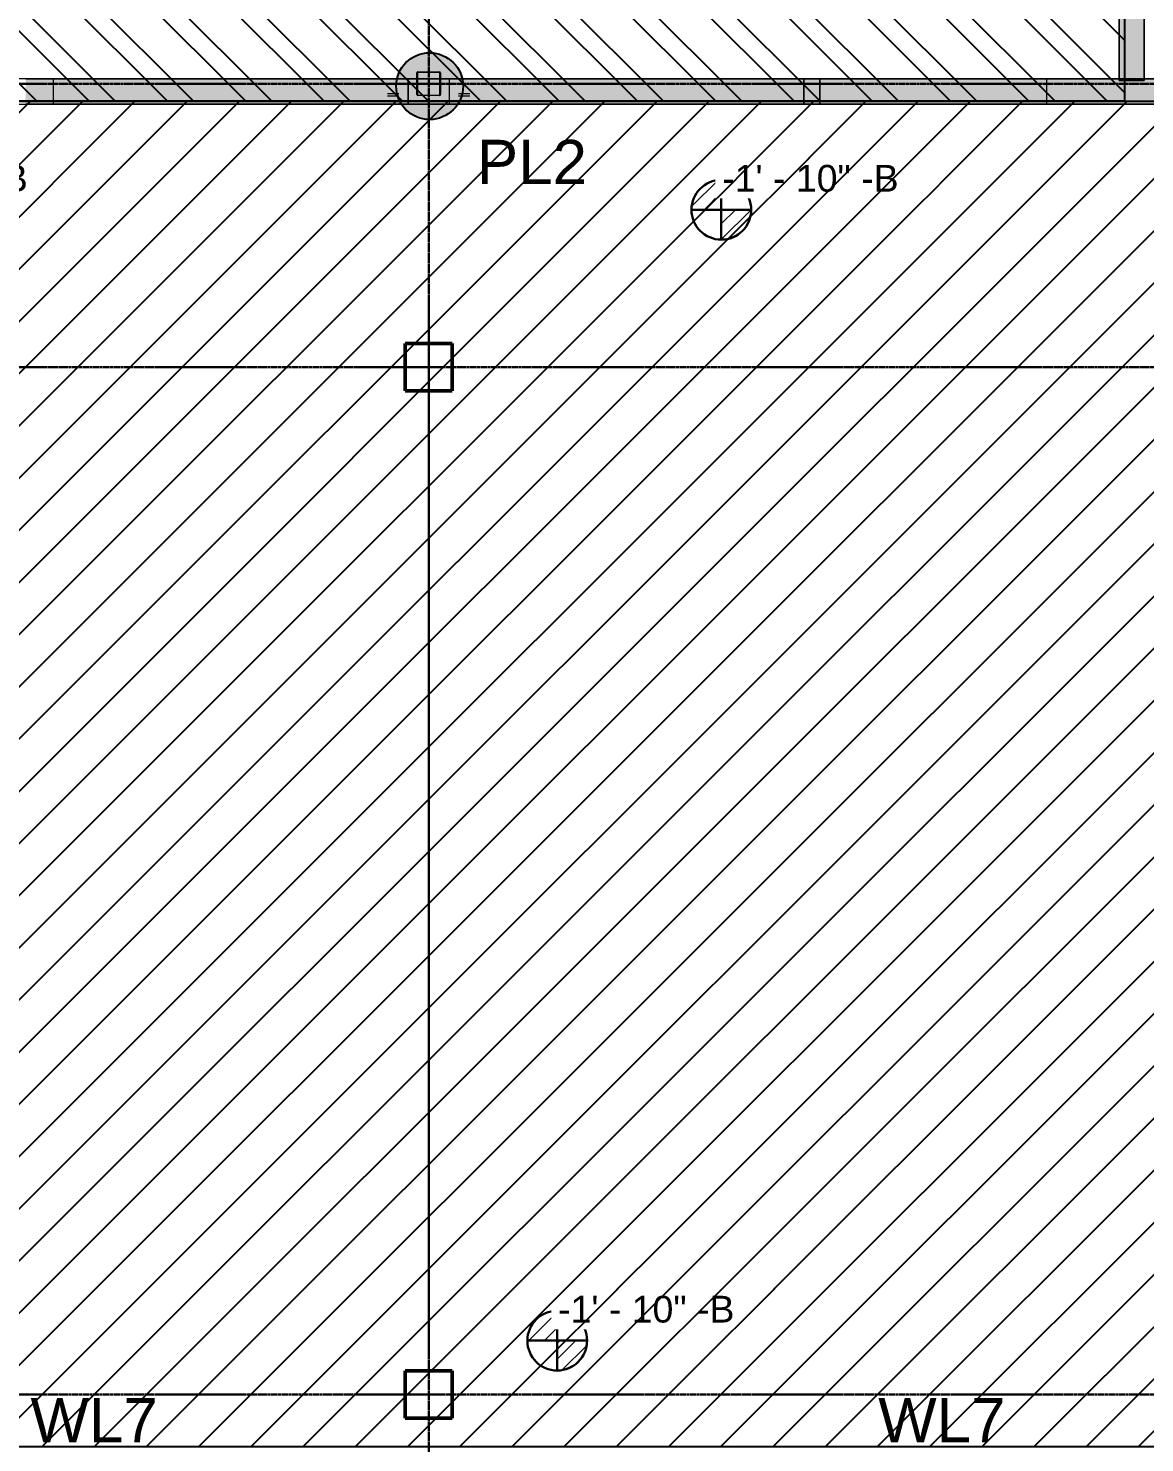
# Model space of a CAD drawing. Header units: inches. Extents: x -4126 to -1814, y 9773 to 12338.
# Drawn here: x -3289.9 to -2911.9, y 10822.9 to 11302 of the extents above; entities that cross this region are included whole.
import ezdxf

# ---------------------------------------------------------------- set-up
doc = ezdxf.new("R2010")
doc.units = ezdxf.units.IN
doc.header["$MEASUREMENT"] = 0
doc.linetypes.add('Grid Line 1_2_', pattern=[0.875, 0.5, -0.125, 0.125, -0.125])
for name, color, linetype, lineweight in [('A-WALL', 113, 'Continuous', 13), ('G-ANNO-DIMS', 111, 'Continuous', 9), ('I-WALL', 2, 'Continuous', 13), ('S-COLS', 52, 'Continuous', 9), ('S-GRID', 1, 'Continuous', 9)]:
    doc.layers.add(name, color=color, linetype=linetype, lineweight=lineweight)
doc.layers.add('LOAD_HATCH', color=8, linetype='Continuous')
doc.layers.add('loads', color=1, linetype='Continuous')
doc.styles.add('Arial', font='Arial.ttf', dxfattribs={"height": 18})
doc.styles.add('Arial_2', font='arial.ttf', dxfattribs={"height": 9.070866})
pattern_1 = [(315, (31.825, 117.089), (0.027577164, 0.027577164), [])]
pattern_2 = [(315, (32.404, 113.098), (0.027577164, 0.027577164), [])]

# ---------------------------------------------------------------- blocks, each defined once
blk = doc.blocks.new('CTR - 1st Phase - Shell_rvt-1-FRAMING PLAN - 1ST FLOOR')
at = {"layer": 'A-WALL', "lineweight": 5, "transparency": 33554585}
h = blk.add_hatch(color=13, dxfattribs=at)
h.paths.add_polyline_path([(-2637.74, 11276.29), (-2637.74, 11278.79), (-2681.85, 11278.79), (-2681.85, 11277.79), (-2709.72, 11277.79), (-2709.72, 11278.79), (-2720.25, 11278.79), (-2720.25, 11277.79), (-2748.12, 11277.79), (-2748.12, 11278.79), (-2772.51, 11278.79), (-2772.51, 11276.29), (-2681.85, 11276.29)], flags=0)
h.paths.add_polyline_path([(-3399.82, 11276.29), (-3399.82, 11278.79), (-3400.17, 11278.79), (-3400.17, 11276.29)], flags=0)
h.paths.add_polyline_path([(-3281.32, 11276.29), (-3281.32, 11278.79), (-3290.72, 11278.79), (-3290.72, 11276.29)], flags=0)
h.paths.add_polyline_path([(-3027.32, 11276.29), (-3021.92, 11276.29), (-3021.92, 11278.79), (-3027.32, 11278.79)], flags=0)
h.paths.add_polyline_path([(-2945.12, 11276.29), (-2867.19, 11276.29), (-2867.19, 11278.79), (-2945.12, 11278.79)], flags=0)
h.paths.add_polyline_path([(-2813.32, 11276.29), (-2810.54, 11276.29), (-2810.54, 11278.79), (-2813.32, 11278.79)], flags=0)
h.paths.add_polyline_path([(-2599.71, 11276.29), (-2598.39, 11276.29), (-2598.39, 11278.79), (-2599.71, 11278.79)], flags=0)
h.paths.add_polyline_path([(-2486.32, 11276.29), (-2445.74, 11276.29), (-2445.74, 11278.79), (-2486.32, 11278.79)], flags=0)
h.paths.add_polyline_path([(-2514.32, 11276.29), (-2514.32, 11278.79), (-2562.26, 11278.79), (-2562.26, 11276.29)], flags=0)
h.paths.add_polyline_path([(-2407.71, 11276.29), (-2348.79, 11276.29), (-2348.79, 11278.79), (-2407.71, 11278.79)], flags=0)
h.paths.add_polyline_path([(-2312.66, 11276.29), (-2311.34, 11276.29), (-2311.34, 11278.79), (-2312.66, 11278.79)], flags=0)
h.paths.add_polyline_path([(-2273.31, 11276.29), (-2187.32, 11276.29), (-2187.32, 11278.79), (-2273.31, 11278.79)], flags=0)
h.paths.add_polyline_path([(-3281.32, 11279.21), (-3281.32, 11279.64), (-3290.72, 11279.64), (-3290.72, 11279.21)], flags=0)
h.paths.add_polyline_path([(-3399.82, 11279.21), (-3399.82, 11279.64), (-3400.17, 11279.64), (-3400.17, 11279.21)], flags=0)
h.paths.add_polyline_path([(-2810.54, 11279.21), (-2810.54, 11279.64), (-2813.32, 11279.64), (-2813.32, 11279.21)], flags=0)
h.paths.add_polyline_path([(-2599.71, 11279.21), (-2598.39, 11279.21), (-2598.39, 11279.64), (-2599.71, 11279.64)], flags=0)
h.paths.add_polyline_path([(-2920.57, 11279.21), (-2867.19, 11279.21), (-2867.19, 11279.64), (-2945.12, 11279.64), (-2945.12, 11279.21)], flags=0)
h.paths.add_polyline_path([(-3021.92, 11279.21), (-3021.92, 11279.64), (-3027.32, 11279.64), (-3027.32, 11279.21)], flags=0)
h.paths.add_polyline_path([(-2486.32, 11279.21), (-2445.74, 11279.21), (-2445.74, 11279.64), (-2486.32, 11279.64)], flags=0)
h.paths.add_polyline_path([(-2772.51, 11279.21), (-2748.12, 11279.21), (-2748.12, 11279.64), (-2772.51, 11279.64)], flags=0)
h.paths.add_polyline_path([(-2187.32, 11279.21), (-2187.32, 11279.64), (-2273.31, 11279.64), (-2273.31, 11279.21)], flags=0)
h.paths.add_polyline_path([(-2681.85, 11279.21), (-2637.74, 11279.21), (-2637.74, 11279.64), (-2681.85, 11279.64)], flags=0)
h.paths.add_polyline_path([(-2514.32, 11279.21), (-2514.32, 11279.64), (-2562.26, 11279.64), (-2562.26, 11279.21)], flags=0)
h.paths.add_polyline_path([(-2709.72, 11279.21), (-2709.72, 11279.64), (-2720.25, 11279.64), (-2720.25, 11279.21)], flags=0)
h.paths.add_polyline_path([(-2311.34, 11279.21), (-2311.34, 11279.64), (-2312.66, 11279.64), (-2312.66, 11279.21)], flags=0)
h.paths.add_polyline_path([(-2407.71, 11279.21), (-2348.79, 11279.21), (-2348.79, 11279.64), (-2407.71, 11279.64)], flags=0)
h.paths.add_polyline_path([(-3399.82, 11280.03), (-3399.82, 11284.91), (-3400.17, 11284.91), (-3400.17, 11280.03)], flags=0)
h.paths.add_polyline_path([(-3290.72, 11280.03), (-3281.32, 11280.03), (-3281.32, 11284.91), (-3290.72, 11284.91)], flags=0)
h.paths.add_polyline_path([(-2912.07, 11280.03), (-2867.19, 11280.03), (-2867.19, 11284.91), (-2912.07, 11284.91), (-2912.07, 11284.29), (-2920.57, 11284.29), (-2920.57, 11284.91), (-2945.12, 11284.91), (-2945.12, 11280.03), (-2920.57, 11280.03)], flags=0)
h.paths.add_polyline_path([(-2813.32, 11280.03), (-2810.54, 11280.03), (-2810.54, 11284.91), (-2813.32, 11284.91)], flags=0)
h.paths.add_polyline_path([(-2187.32, 11280.03), (-2187.32, 11284.91), (-2273.31, 11284.91), (-2273.31, 11280.03)], flags=0)
h.paths.add_polyline_path([(-2748.12, 11280.03), (-2748.12, 11284.91), (-2772.51, 11284.91), (-2772.51, 11280.03)], flags=0)
h.paths.add_polyline_path([(-2407.71, 11280.03), (-2348.79, 11280.03), (-2348.79, 11284.91), (-2407.71, 11284.91)], flags=0)
h.paths.add_polyline_path([(-2709.72, 11280.03), (-2709.72, 11284.91), (-2720.25, 11284.91), (-2720.25, 11280.03)], flags=0)
h.paths.add_polyline_path([(-2312.66, 11280.03), (-2311.34, 11280.03), (-2311.34, 11284.91), (-2312.66, 11284.91)], flags=0)
h.paths.add_polyline_path([(-2637.74, 11280.03), (-2637.74, 11284.91), (-2681.85, 11284.91), (-2681.85, 11280.03)], flags=0)
h.paths.add_polyline_path([(-2598.39, 11280.03), (-2598.39, 11284.91), (-2599.71, 11284.91), (-2599.71, 11280.03)], flags=0)
h.paths.add_polyline_path([(-2486.32, 11280.03), (-2445.74, 11280.03), (-2445.74, 11284.91), (-2486.32, 11284.91)], flags=0)
h.paths.add_polyline_path([(-2514.32, 11280.03), (-2514.32, 11284.91), (-2562.26, 11284.91), (-2562.26, 11280.03)], flags=0)
h.paths.add_polyline_path([(-3027.32, 11280.03), (-3021.92, 11280.03), (-3021.92, 11284.91), (-3027.32, 11284.91)], flags=0)
h = blk.add_hatch(color=13, dxfattribs=at)
h.paths.add_polyline_path([(-2099.32, 11276.29), (-2096.82, 11276.29), (-2096.82, 11284.91), (-2138.91, 11284.91), (-2138.91, 11276.29), (-2105.45, 11276.29)], flags=0)
h.paths.add_polyline_path([(-3290.72, 11278.79), (-3281.32, 11278.83), (-3281.32, 11279.21), (-3290.72, 11279.21), (-3290.72, 11278.83)], flags=0)
h.paths.add_polyline_path([(-3399.82, 11278.79), (-3399.82, 11279.21), (-3400.17, 11279.21), (-3400.17, 11278.79)], flags=0)
h.paths.add_polyline_path([(-2867.19, 11278.79), (-2867.19, 11279.21), (-2945.12, 11279.21), (-2945.12, 11278.79)], flags=0)
h.paths.add_polyline_path([(-3021.92, 11278.79), (-3021.92, 11279.21), (-3027.32, 11279.21), (-3027.32, 11278.79)], flags=0)
h.paths.add_polyline_path([(-2681.85, 11278.79), (-2637.74, 11278.83), (-2637.74, 11279.21), (-2681.85, 11279.21), (-2681.85, 11278.83)], flags=0)
h.paths.add_polyline_path([(-2810.54, 11278.79), (-2810.54, 11279.21), (-2813.32, 11279.21), (-2813.32, 11278.79)], flags=0)
h.paths.add_polyline_path([(-2599.71, 11278.79), (-2598.39, 11278.83), (-2598.39, 11279.21), (-2599.71, 11279.21), (-2599.71, 11278.83)], flags=0)
h.paths.add_polyline_path([(-2562.26, 11278.79), (-2514.32, 11278.83), (-2514.32, 11279.21), (-2562.26, 11279.21), (-2562.26, 11278.83)], flags=0)
h.paths.add_polyline_path([(-2772.51, 11278.79), (-2748.12, 11278.83), (-2748.12, 11279.21), (-2772.51, 11279.21), (-2772.51, 11278.83)], flags=0)
h.paths.add_polyline_path([(-2709.72, 11278.79), (-2709.72, 11279.21), (-2720.25, 11279.21), (-2720.25, 11278.79)], flags=0)
h.paths.add_polyline_path([(-2348.79, 11278.79), (-2348.79, 11279.21), (-2407.71, 11279.21), (-2407.71, 11278.79)], flags=0)
h.paths.add_polyline_path([(-2187.32, 11278.79), (-2187.32, 11279.21), (-2273.31, 11279.21), (-2273.31, 11278.79)], flags=0)
h.paths.add_polyline_path([(-2451.17, 11278.79), (-2445.74, 11278.83), (-2445.74, 11279.21), (-2486.32, 11279.21), (-2486.32, 11278.79)], flags=0)
h.paths.add_polyline_path([(-2311.34, 11278.79), (-2311.34, 11279.21), (-2312.66, 11279.21), (-2312.66, 11278.79)], flags=0)
h = blk.add_hatch(color=13, dxfattribs=at)
h.paths.add_polyline_path([(-3281.32, 11276.29), (-3168.32, 11276.29), (-3168.32, 11278.79), (-3281.32, 11278.79)], flags=0)
h.paths.add_polyline_path([(-3168.32, 11279.21), (-3168.32, 11279.64), (-3281.32, 11279.64), (-3281.32, 11279.21), (-3194.04, 11279.21)], flags=0)
h.paths.add_polyline_path([(-3261.58, 11280.03), (-3168.32, 11280.03), (-3168.32, 11284.91), (-3281.32, 11284.91), (-3281.32, 11280.03)], flags=0)
h = blk.add_hatch(color=13, dxfattribs=at)
h.paths.add_polyline_path([(-3168.32, 11276.29), (-3167.54, 11276.29), (-3167.54, 11278.79), (-3168.32, 11278.79)], flags=0)
h.paths.add_polyline_path([(-3168.32, 11279.21), (-3167.54, 11279.21), (-3167.54, 11279.64), (-3168.32, 11279.64)], flags=0)
h.paths.add_polyline_path([(-3168.32, 11280.03), (-3167.54, 11280.03), (-3167.54, 11284.91), (-3168.32, 11284.91)], flags=0)
h = blk.add_hatch(color=13, dxfattribs=at)
h.paths.add_polyline_path([(-3167.54, 11276.29), (-3164.32, 11276.29), (-3164.32, 11278.79), (-3167.54, 11278.79)], flags=0)
h.paths.add_polyline_path([(-3167.54, 11279.21), (-3164.32, 11279.21), (-3164.32, 11279.64), (-3167.54, 11279.64)], flags=0)
h.paths.add_polyline_path([(-3167.54, 11280.03), (-3164.32, 11280.03), (-3164.32, 11284.91), (-3167.54, 11284.91)], flags=0)
for points in [[(-3164.32, 11276.29), (-3161.32, 11276.29), (-3161.32, 11284.91), (-3164.32, 11284.91), (-3164.32, 11278.79)], [(-3144.32, 11276.29), (-3144.32, 11284.91), (-3147.32, 11284.91), (-3147.32, 11276.29)], [(-3281.32, 11279.64), (-3168.32, 11279.64), (-3168.32, 11280.03), (-3281.32, 11280.03)], [(-3261.58, 11278.79), (-3168.32, 11278.83), (-3168.32, 11279.21), (-3281.32, 11279.21), (-3281.32, 11278.79)], [(-3167.54, 11279.64), (-3167.54, 11280.03), (-3168.32, 11280.03), (-3168.32, 11279.64)], [(-3168.32, 11278.79), (-3167.54, 11278.83), (-3167.54, 11279.21), (-3168.32, 11279.21), (-3168.32, 11278.83)], [(-3164.32, 11279.64), (-3164.32, 11280.03), (-3167.54, 11280.03), (-3167.54, 11279.64)], [(-3167.54, 11278.79), (-3164.32, 11278.83), (-3164.32, 11279.21), (-3167.54, 11279.21), (-3167.54, 11278.83)], [(-3141.11, 11279.64), (-3141.11, 11280.03), (-3144.32, 11280.03), (-3144.32, 11279.64)], [(-3141.11, 11278.79), (-3141.11, 11279.21), (-3144.32, 11279.21), (-3144.32, 11278.79)], [(-3140.32, 11279.64), (-3140.32, 11280.03), (-3141.11, 11280.03), (-3141.11, 11279.64)], [(-3140.32, 11278.79), (-3140.32, 11279.21), (-3141.11, 11279.21), (-3141.11, 11278.79)], [(-3140.32, 11279.64), (-3027.32, 11279.64), (-3027.32, 11280.03), (-3140.32, 11280.03)], [(-3027.32, 11278.79), (-3027.32, 11279.21), (-3140.32, 11279.21), (-3140.32, 11278.79), (-3126.51, 11278.79)], [(-2991.44, 11279.64), (-2945.12, 11279.64), (-2945.12, 11280.03), (-3021.92, 11280.03), (-3021.92, 11279.64)], [(-2945.12, 11278.79), (-2945.12, 11279.21), (-3021.92, 11279.21), (-3021.92, 11278.79), (-2991.44, 11278.79)]]:
    blk.add_hatch(color=13, dxfattribs=at).paths.add_polyline_path(points, flags=0)
h = blk.add_hatch(color=13, dxfattribs=at)
h.paths.add_polyline_path([(-2510.32, 11276.29), (-2490.32, 11276.29), (-2490.32, 11284.91), (-2510.32, 11284.91), (-2510.32, 11278.79)], flags=0)
h.paths.add_polyline_path([(-2176.94, 11276.29), (-2176.94, 11284.91), (-2183.32, 11284.91), (-2183.32, 11276.29), (-2181.03, 11276.29)], flags=0)
h.paths.add_polyline_path([(-3161.32, 11276.29), (-3147.32, 11276.29), (-3147.32, 11284.91), (-3150.32, 11284.91), (-3150.36, 11279.39), (-3150.37, 11279.36), (-3150.52, 11279.23), (-3150.67, 11279.19), (-3158.06, 11279.21), (-3158.15, 11279.24), (-3158.28, 11279.39), (-3158.32, 11279.54), (-3158.32, 11284.91), (-3161.32, 11284.91), (-3161.32, 11278.79)], flags=0)
h.paths.add_polyline_path([(-2831.06, 11276.29), (-2818.32, 11276.29), (-2818.32, 11284.91), (-2823.32, 11284.91), (-2823.36, 11279.39), (-2823.37, 11279.36), (-2823.5, 11279.24), (-2823.67, 11279.19), (-2831.06, 11279.19), (-2831.06, 11278.79)], flags=0)
h.paths.add_polyline_path([(-3157.98, 11279.36), (-3150.58, 11279.39), (-3150.52, 11279.45), (-3150.5, 11279.54), (-3150.52, 11284.91), (-3158.15, 11284.91), (-3158.13, 11279.45), (-3158.06, 11279.39)], flags=0)
h.paths.add_polyline_path([(-2823.67, 11279.36), (-2823.58, 11279.39), (-2823.52, 11279.45), (-2823.5, 11279.54), (-2823.52, 11284.91), (-2831.06, 11284.91), (-2831.06, 11279.39), (-2830.98, 11279.36)], flags=0)
h = blk.add_hatch(color=13, dxfattribs=at)
h.paths.add_polyline_path([(-3144.32, 11276.29), (-3141.11, 11276.29), (-3141.11, 11278.79), (-3144.32, 11278.79)], flags=0)
h.paths.add_polyline_path([(-3141.11, 11279.21), (-3141.11, 11279.64), (-3144.32, 11279.64), (-3144.32, 11279.21)], flags=0)
h.paths.add_polyline_path([(-3144.32, 11280.03), (-3141.11, 11280.03), (-3141.11, 11284.91), (-3144.32, 11284.91)], flags=0)
h = blk.add_hatch(color=13, dxfattribs=at)
h.paths.add_polyline_path([(-3140.32, 11276.29), (-3140.32, 11278.79), (-3141.11, 11278.79), (-3141.11, 11276.29)], flags=0)
h.paths.add_polyline_path([(-3140.32, 11279.21), (-3140.32, 11279.64), (-3141.11, 11279.64), (-3141.11, 11279.21)], flags=0)
h.paths.add_polyline_path([(-3141.11, 11280.03), (-3140.32, 11280.03), (-3140.32, 11284.91), (-3141.11, 11284.91)], flags=0)
h = blk.add_hatch(color=13, dxfattribs=at)
h.paths.add_polyline_path([(-3126.51, 11276.29), (-3027.32, 11276.29), (-3027.32, 11278.79), (-3140.32, 11278.79), (-3140.32, 11276.29)], flags=0)
h.paths.add_polyline_path([(-3140.32, 11279.21), (-3027.32, 11279.21), (-3027.32, 11279.64), (-3140.32, 11279.64)], flags=0)
h.paths.add_polyline_path([(-3140.32, 11280.03), (-3027.32, 11280.03), (-3027.32, 11284.91), (-3140.32, 11284.91)], flags=0)
h = blk.add_hatch(color=13, dxfattribs=at)
h.paths.add_polyline_path([(-2945.12, 11276.29), (-2945.12, 11278.79), (-3021.92, 11278.79), (-3021.92, 11276.29), (-2991.44, 11276.29)], flags=0)
h.paths.add_polyline_path([(-2991.44, 11279.21), (-2945.12, 11279.21), (-2945.12, 11279.64), (-3021.92, 11279.64), (-3021.92, 11279.21)], flags=0)
h.paths.add_polyline_path([(-3021.92, 11280.03), (-2945.12, 11280.03), (-2945.12, 11284.91), (-3021.92, 11284.91)], flags=0)
h = blk.add_hatch(color=13, dxfattribs=at)
h.paths.add_polyline_path([(-3281.32, 11279.64), (-3281.32, 11280.03), (-3290.72, 11280.03), (-3290.72, 11279.64)], flags=0)
h.paths.add_polyline_path([(-3399.82, 11279.64), (-3399.82, 11280.03), (-3400.17, 11280.03), (-3400.17, 11279.64)], flags=0)
h.paths.add_polyline_path([(-2311.34, 11279.64), (-2311.34, 11280.03), (-2312.66, 11280.03), (-2312.66, 11279.64)], flags=0)
h.paths.add_polyline_path([(-2273.31, 11279.64), (-2187.32, 11279.64), (-2187.32, 11280.03), (-2273.31, 11280.03)], flags=0)
h.paths.add_polyline_path([(-2407.71, 11279.64), (-2348.79, 11279.64), (-2348.79, 11280.03), (-2407.71, 11280.03)], flags=0)
h.paths.add_polyline_path([(-3021.92, 11279.64), (-3021.92, 11280.03), (-3027.32, 11280.03), (-3027.32, 11279.64)], flags=0)
h.paths.add_polyline_path([(-2945.12, 11279.64), (-2867.19, 11279.64), (-2867.19, 11280.03), (-2945.12, 11280.03)], flags=0)
h.paths.add_polyline_path([(-2445.74, 11279.64), (-2445.74, 11280.03), (-2486.32, 11280.03), (-2486.32, 11279.64), (-2451.17, 11279.64)], flags=0)
h.paths.add_polyline_path([(-2514.32, 11279.64), (-2514.32, 11280.03), (-2562.26, 11280.03), (-2562.26, 11279.64)], flags=0)
h.paths.add_polyline_path([(-2599.71, 11279.64), (-2598.39, 11279.64), (-2598.39, 11280.03), (-2599.71, 11280.03)], flags=0)
h.paths.add_polyline_path([(-2813.32, 11279.64), (-2810.54, 11279.64), (-2810.54, 11280.03), (-2813.32, 11280.03)], flags=0)
h.paths.add_polyline_path([(-2748.12, 11279.64), (-2748.12, 11280.03), (-2772.51, 11280.03), (-2772.51, 11279.64)], flags=0)
h.paths.add_polyline_path([(-2637.74, 11279.64), (-2637.74, 11280.03), (-2681.85, 11280.03), (-2681.85, 11279.64)], flags=0)
h.paths.add_polyline_path([(-2720.25, 11279.64), (-2709.72, 11279.64), (-2709.72, 11280.03), (-2720.25, 11280.03)], flags=0)
at = {"layer": 'A-WALL', "color": 9}
for p, q in [((-3168.32, 11284.91), (-3400.17, 11284.91)), ((-3164.32, 11284.91), (-3168.32, 11284.91)), ((-3144.32, 11284.91), (-3164.32, 11284.91)), ((-3140.32, 11284.91), (-3144.32, 11284.91)), ((-2841.32, 11284.91), (-3140.32, 11284.91)), ((-3400.17, 11276.29), (-3168.32, 11276.29)), ((-3168.32, 11276.29), (-3164.32, 11276.29)), ((-3164.32, 11276.29), (-3144.32, 11276.29)), ((-3144.32, 11276.29), (-3140.32, 11276.29)), ((-3140.32, 11276.29), (-2841.32, 11276.29))]:
    blk.add_line(p, q, dxfattribs=at)
at = {"layer": 'A-WALL', "color": 33}
for p, q in [((-3290.72, 11284.91), (-3281.32, 11284.91)), ((-3168.32, 11284.91), (-3281.32, 11284.91)), ((-3281.32, 11284.91), (-3168.32, 11284.91)), ((-3281.32, 11280.03), (-3281.32, 11284.91)), ((-3281.32, 11280.03), (-3281.32, 11284.91)), ((-3167.54, 11284.91), (-3164.32, 11284.91)), ((-3144.32, 11284.91), (-3141.11, 11284.91)), ((-3027.32, 11284.91), (-3140.32, 11284.91)), ((-3140.32, 11284.91), (-3027.32, 11284.91)), ((-3027.32, 11284.91), (-3021.92, 11284.91)), ((-3027.32, 11284.91), (-3027.32, 11280.03)), ((-3027.32, 11280.03), (-3027.32, 11284.91)), ((-2945.12, 11284.91), (-3021.92, 11284.91)), ((-3021.92, 11284.91), (-2945.12, 11284.91)), ((-3021.92, 11280.03), (-3021.92, 11284.91)), ((-3021.92, 11284.91), (-3021.92, 11280.03)), ((-2945.12, 11284.91), (-2920.57, 11284.91)), ((-2945.12, 11284.91), (-2945.12, 11280.03)), ((-2945.12, 11284.91), (-2945.12, 11280.03)), ((-2920.57, 11284.91), (-2912.12, 11284.91)), ((-2912.07, 11284.91), (-2867.19, 11284.91)), ((-3281.32, 11279.21), (-3281.32, 11279.64)), ((-3281.32, 11279.21), (-3281.32, 11279.64)), ((-3281.32, 11276.29), (-3281.32, 11278.79)), ((-3281.32, 11276.29), (-3281.32, 11278.79)), ((-3027.32, 11279.64), (-3027.32, 11279.21)), ((-3027.32, 11279.21), (-3027.32, 11279.64)), ((-3027.32, 11278.79), (-3027.32, 11276.29)), ((-3027.32, 11276.29), (-3027.32, 11278.79)), ((-3021.92, 11279.21), (-3021.92, 11279.64)), ((-3021.92, 11279.64), (-3021.92, 11279.21)), ((-3021.92, 11276.29), (-3021.92, 11278.79)), ((-3021.92, 11278.79), (-3021.92, 11276.29)), ((-2945.12, 11279.64), (-2945.12, 11279.21)), ((-2945.12, 11279.64), (-2945.12, 11279.21)), ((-2945.12, 11278.79), (-2945.12, 11276.29)), ((-2945.12, 11278.79), (-2945.12, 11276.29)), ((-3281.32, 11276.29), (-3290.72, 11276.29)), ((-3168.32, 11276.29), (-3281.32, 11276.29)), ((-3281.32, 11276.29), (-3168.32, 11276.29)), ((-3164.32, 11276.29), (-3167.54, 11276.29)), ((-3141.11, 11276.29), (-3144.32, 11276.29)), ((-3027.32, 11276.29), (-3140.32, 11276.29)), ((-3140.32, 11276.29), (-3027.32, 11276.29)), ((-3021.92, 11276.29), (-3027.32, 11276.29)), ((-3021.92, 11276.29), (-2945.12, 11276.29)), ((-2945.12, 11276.29), (-3021.92, 11276.29)), ((-2867.19, 11276.29), (-2945.12, 11276.29))]:
    blk.add_line(p, q, dxfattribs=at)
at = {"layer": 'A-WALL', "color": 23}
for p, q in [((-3281.32, 11284.91), (-3168.32, 11284.91)), ((-3164.32, 11284.91), (-3161.32, 11284.91)), ((-3147.32, 11284.91), (-3144.32, 11284.91)), ((-3140.32, 11284.91), (-3027.32, 11284.91)), ((-3021.92, 11284.91), (-2945.12, 11284.91)), ((-3168.32, 11276.29), (-3281.32, 11276.29)), ((-3161.32, 11276.29), (-3164.32, 11276.29)), ((-3144.32, 11276.29), (-3147.32, 11276.29)), ((-3027.32, 11276.29), (-3140.32, 11276.29)), ((-2945.12, 11276.29), (-3021.92, 11276.29))]:
    blk.add_line(p, q, dxfattribs=at)
at = {"layer": 'A-WALL', "color": 43}
for p, q in [((-3168.32, 11284.91), (-3167.54, 11284.91)), ((-3141.11, 11284.91), (-3140.32, 11284.91)), ((-3167.54, 11276.29), (-3168.32, 11276.29)), ((-3140.32, 11276.29), (-3141.11, 11276.29))]:
    blk.add_line(p, q, dxfattribs=at)
at = {"layer": 'A-WALL', "color": 253}
for p, q in [((-3164.32, 11284.91), (-3168.32, 11284.91)), ((-3168.32, 11284.91), (-3164.32, 11284.91)), ((-3161.32, 11284.91), (-3164.32, 11284.91)), ((-3164.32, 11284.91), (-3161.32, 11284.91)), ((-3161.32, 11284.91), (-3158.32, 11284.91)), ((-3161.32, 11284.91), (-3161.32, 11276.29)), ((-3161.32, 11276.29), (-3161.32, 11284.91)), ((-3158.32, 11284.91), (-3158.15, 11284.91)), ((-3158.15, 11284.91), (-3150.5, 11284.91)), ((-3150.5, 11284.91), (-3150.32, 11284.91)), ((-3150.32, 11284.91), (-3147.32, 11284.91)), ((-3144.32, 11284.91), (-3147.32, 11284.91)), ((-3147.32, 11284.91), (-3144.32, 11284.91)), ((-3147.32, 11276.29), (-3147.32, 11284.91)), ((-3147.32, 11276.29), (-3147.32, 11284.91)), ((-3140.32, 11284.91), (-3144.32, 11284.91)), ((-3144.32, 11284.91), (-3140.32, 11284.91)), ((-3281.32, 11279.64), (-3281.32, 11280.03)), ((-3281.32, 11279.64), (-3281.32, 11280.03)), ((-3281.32, 11278.83), (-3281.32, 11279.21)), ((-3281.32, 11278.83), (-3281.32, 11279.21)), ((-3027.32, 11280.03), (-3027.32, 11279.64)), ((-3027.32, 11279.64), (-3027.32, 11280.03)), ((-3027.32, 11279.21), (-3027.32, 11278.83)), ((-3027.32, 11278.83), (-3027.32, 11279.21)), ((-3021.92, 11279.64), (-3021.92, 11280.03)), ((-3021.92, 11280.03), (-3021.92, 11279.64)), ((-3021.92, 11278.83), (-3021.92, 11279.21)), ((-3021.92, 11279.21), (-3021.92, 11278.83)), ((-2945.12, 11280.03), (-2945.12, 11279.64)), ((-2945.12, 11280.03), (-2945.12, 11279.64)), ((-2945.12, 11279.21), (-2945.12, 11278.83)), ((-2945.12, 11279.21), (-2945.12, 11278.83)), ((-3164.32, 11276.29), (-3168.32, 11276.29)), ((-3168.32, 11276.29), (-3164.32, 11276.29)), ((-3161.32, 11276.29), (-3164.32, 11276.29)), ((-3164.32, 11276.29), (-3161.32, 11276.29)), ((-3147.32, 11276.29), (-3161.32, 11276.29)), ((-3144.32, 11276.29), (-3147.32, 11276.29)), ((-3147.32, 11276.29), (-3144.32, 11276.29)), ((-3140.32, 11276.29), (-3144.32, 11276.29)), ((-3144.32, 11276.29), (-3140.32, 11276.29))]:
    blk.add_line(p, q, dxfattribs=at)
blk = doc.blocks.new('CTR - 1st Phase - Common Walls_rvt-1-FRAMING PLAN - 1ST FLOOR')
at = {"layer": 'I-WALL', "lineweight": 5, "transparency": 33554585}
h = blk.add_hatch(color=8, dxfattribs=at)
h.paths.add_polyline_path([(-2912.11, 11284.91), (-2912.07, 11284.91), (-2912.07, 11325.43), (-2920.57, 11325.43), (-2920.57, 11284.91), (-2912.11, 11284.91)], flags=0)
h.paths.add_polyline_path([(-2915, 11325.82), (-2912.07, 11325.82), (-2912.07, 11326.25), (-2920.57, 11326.25), (-2920.57, 11325.82), (-2915.12, 11325.82)], flags=0)
h.paths.add_polyline_path([(-2914.33, 11327.09), (-2912.07, 11327.09), (-2912.07, 11327.52), (-2920.57, 11327.52), (-2920.57, 11327.09), (-2915.09, 11327.09)], flags=0)
h.paths.add_polyline_path([(-2912.07, 11327.91), (-2912.07, 11373.31), (-2920.57, 11373.31), (-2920.57, 11327.91), (-2914.31, 11327.91)], flags=0)
h.paths.add_polyline_path([(-2916.8, 11373.71), (-2912.07, 11373.71), (-2912.07, 11374.14), (-2920.57, 11374.14), (-2920.57, 11373.71), (-2918.37, 11373.71)], flags=0)
h.paths.add_polyline_path([(-2920.57, 11374.97), (-2912.07, 11374.97), (-2912.07, 11375.4), (-2920.57, 11375.4)], flags=0)
h.paths.add_polyline_path([(-2916.77, 11375.79), (-2912.07, 11375.79), (-2912.07, 11421.19), (-2920.57, 11421.19), (-2920.57, 11375.79), (-2916.91, 11375.79)], flags=0)
h.paths.add_polyline_path([(-2919.12, 11421.59), (-2912.07, 11421.59), (-2912.07, 11422.02), (-2920.57, 11422.02), (-2920.57, 11421.59), (-2919.33, 11421.59)], flags=0)
h.paths.add_polyline_path([(-2919.39, 11422.85), (-2912.07, 11422.85), (-2912.07, 11423.28), (-2920.57, 11423.28), (-2920.57, 11422.85)], flags=0)
h.paths.add_polyline_path([(-2912.07, 11423.68), (-2912.07, 11469.08), (-2920.57, 11469.08), (-2920.57, 11423.68), (-2919.22, 11423.68)], flags=0)
h.paths.add_polyline_path([(-2920.57, 11469.47), (-2912.07, 11469.47), (-2912.07, 11469.9), (-2920.57, 11469.9)], flags=0)
h.paths.add_polyline_path([(-2920.57, 11470.73), (-2912.07, 11470.73), (-2912.07, 11471.16), (-2920.57, 11471.16)], flags=0)
h.paths.add_polyline_path([(-2912.07, 11471.56), (-2912.07, 11516.96), (-2920.57, 11516.96), (-2920.57, 11471.56), (-2919.61, 11471.56)], flags=0)
h.paths.add_polyline_path([(-2920.57, 11517.35), (-2912.07, 11517.35), (-2912.07, 11517.78), (-2920.57, 11517.78)], flags=0)
h.paths.add_polyline_path([(-2920.01, 11547.19), (-2913.56, 11547.19), (-2913.56, 11648.36), (-2920.57, 11648.36), (-2920.57, 11547.19), (-2920.41, 11547.19)], flags=0)
h.paths.add_polyline_path([(-2913.16, 11547.19), (-2912.73, 11547.19), (-2912.73, 11640.61), (-2912.36, 11640.61), (-2912.36, 11648.36), (-2913.16, 11648.36), (-2913.16, 11600.65)], flags=0)
h.paths.add_polyline_path([(-2912.07, 11640.61), (-2912.07, 11648.36), (-2912.27, 11648.36), (-2912.27, 11640.61)], flags=0)
blk.add_hatch(color=8, dxfattribs=at).paths.add_polyline_path([(-2920.57, 11284.29), (-2912.07, 11284.29), (-2912.11, 11284.91), (-2920.57, 11284.91)], flags=0)
at = {"layer": 'I-WALL', "color": 253}
for p, q in [((-2920.57, 11284.91), (-2920.57, 11325.43)), ((-2912.07, 11325.43), (-2912.07, 11284.91))]:
    blk.add_line(p, q, dxfattribs=at)
at = {"layer": 'I-WALL', "color": 9}
for p, q in [((-2920.57, 11325.43), (-2920.57, 11284.91)), ((-2912.07, 11284.91), (-2912.07, 11325.43))]:
    blk.add_line(p, q, dxfattribs=at)
at = {"layer": 'I-WALL', "color": 33}
for p, q in [((-2920.57, 11284.29), (-2920.57, 11284.91)), ((-2920.57, 11284.91), (-2920.57, 11284.29)), ((-2912.07, 11284.29), (-2920.57, 11284.29)), ((-2920.57, 11284.29), (-2912.07, 11284.29)), ((-2912.07, 11284.29), (-2912.07, 11284.91)), ((-2912.07, 11284.91), (-2912.07, 11284.29))]:
    blk.add_line(p, q, dxfattribs=at)
blk = doc.blocks.new('034100 - Precast Structural Concrete - Column - Corbels - 16_x16_-1699969-FRAMING PLAN - 1ST FLOOR')
at = {"layer": 'S-COLS'}
for p, q in [((-8.91, 8.98), (-8.98, 8.98)), ((-8.98, 8.98), (-8.98, -7.02)), ((6.94, 8.98), (-8.91, 8.98)), ((7.02, 8.98), (6.94, 8.98)), ((7.02, -7.02), (7.02, 8.98)), ((-8.98, -7.02), (-8.91, -7.02)), ((-8.91, -7.02), (6.94, -7.02)), ((6.94, -7.02), (7.02, -7.02))]:
    blk.add_line(p, q, dxfattribs=at)
at = {"layer": 'S-COLS', "lineweight": 50}
for p, q in [((-8.98, -7.02), (-8.98, 8.98)), ((-8.98, 8.98), (-8.91, 8.98)), ((-8.91, 8.98), (6.94, 8.98)), ((6.94, 8.98), (7.02, 8.98)), ((7.02, 8.98), (7.02, -7.02)), ((-8.91, -7.02), (-8.98, -7.02)), ((6.94, -7.02), (-8.91, -7.02)), ((7.02, -7.02), (6.94, -7.02))]:
    blk.add_line(p, q, dxfattribs=at)
blk = doc.blocks.new('034100 - Precast Structural Concrete - Column - Corbels - 16_x16_-1699971-FRAMING PLAN - 1ST FLOOR')
at = {"layer": 'S-COLS'}
for p, q in [((-8.91, 8.98), (-8.98, 8.98)), ((-8.98, 8.98), (-8.98, -7.02)), ((6.94, 8.98), (-8.91, 8.98)), ((7.02, 8.98), (6.94, 8.98)), ((7.02, -7.02), (7.02, 8.98)), ((-8.98, -7.02), (-8.91, -7.02)), ((-8.91, -7.02), (6.94, -7.02)), ((6.94, -7.02), (7.02, -7.02))]:
    blk.add_line(p, q, dxfattribs=at)
at = {"layer": 'S-COLS', "lineweight": 50}
for p, q in [((-8.98, -7.02), (-8.98, 8.98)), ((-8.98, 8.98), (-8.91, 8.98)), ((-8.91, 8.98), (6.94, 8.98)), ((6.94, 8.98), (7.02, 8.98)), ((7.02, 8.98), (7.02, -7.02)), ((-8.91, -7.02), (-8.98, -7.02)), ((6.94, -7.02), (-8.91, -7.02)), ((7.02, -7.02), (6.94, -7.02))]:
    blk.add_line(p, q, dxfattribs=at)
blk = doc.blocks.new('Spot Elevations - Símbolo de cota horizontal-V255-FRAMING PLAN - 1ST FLOOR')
at = {"layer": 'G-ANNO-DIMS'}
h = blk.add_hatch(dxfattribs=at)
h.set_pattern_fill('FP_60', color=256, style=0, pattern_type=2)
h.set_pattern_definition(pattern_1)
edge = h.paths.add_edge_path(flags=0)
edge.add_arc((0, 0), 0.1053, 0, 90, ccw=False)
edge.add_line((0.1053, 0), (0, 0))
edge.add_line((0, 0), (0, 0.1053))
h = blk.add_hatch(dxfattribs=at)
h.set_pattern_fill('FP_60', color=256, style=0, pattern_type=2)
h.set_pattern_definition(pattern_1)
edge = h.paths.add_edge_path(flags=0)
edge.add_arc((0, 0), 0.1053, 0, 90, ccw=False)
edge.add_line((0.1053, 0), (0, 0))
edge.add_line((0, 0), (0, 0.1053))
h = blk.add_hatch(dxfattribs=at)
h.set_pattern_fill('FP_60', color=256, style=0, pattern_type=2)
h.set_pattern_definition(pattern_1)
edge = h.paths.add_edge_path(flags=0)
edge.add_arc((0, 0), 0.1053, 180, 270, ccw=False)
edge.add_line((-0.1053, 0), (0, 0))
edge.add_line((0, 0), (0, -0.1053))
h = blk.add_hatch(dxfattribs=at)
h.set_pattern_fill('FP_60', color=256, style=0, pattern_type=2)
h.set_pattern_definition(pattern_1)
edge = h.paths.add_edge_path(flags=0)
edge.add_arc((0, 0), 0.1053, 180, 270, ccw=False)
edge.add_line((-0.1053, 0), (0, 0))
edge.add_line((0, 0), (0, -0.1053))
at = {"layer": 'G-ANNO-DIMS', "lineweight": 30}
for p, q in [((0, 0.1053), (0, 0)), ((0, 0), (-0.1053, 0)), ((0, 0), (0.1053, 0)), ((0, -0.1053), (0, 0))]:
    blk.add_line(p, q, dxfattribs=at)
blk.add_circle((0, 0), 0.1053, dxfattribs=at)
for start, end in [(360, 90), (180, 270)]:
    blk.add_arc((0, 0), 0.1053, start, end, dxfattribs=at)
blk = doc.blocks.new('Spot Elevations - Símbolo de cota horizontal-V266-FRAMING PLAN - 1ST FLOOR')
at = {"layer": 'G-ANNO-DIMS'}
h = blk.add_hatch(dxfattribs=at)
h.set_pattern_fill('FP_71', color=256, style=0, pattern_type=2)
h.set_pattern_definition(pattern_2)
edge = h.paths.add_edge_path(flags=0)
edge.add_arc((0, 0), 0.1053, 0, 90, ccw=False)
edge.add_line((0.1053, 0), (0, 0))
edge.add_line((0, 0), (0, 0.1053))
h = blk.add_hatch(dxfattribs=at)
h.set_pattern_fill('FP_71', color=256, style=0, pattern_type=2)
h.set_pattern_definition(pattern_2)
edge = h.paths.add_edge_path(flags=0)
edge.add_arc((0, 0), 0.1053, 0, 90, ccw=False)
edge.add_line((0.1053, 0), (0, 0))
edge.add_line((0, 0), (0, 0.1053))
h = blk.add_hatch(dxfattribs=at)
h.set_pattern_fill('FP_71', color=256, style=0, pattern_type=2)
h.set_pattern_definition(pattern_2)
edge = h.paths.add_edge_path(flags=0)
edge.add_arc((0, 0), 0.1053, 180, 270, ccw=False)
edge.add_line((-0.1053, 0), (0, 0))
edge.add_line((0, 0), (0, -0.1053))
h = blk.add_hatch(dxfattribs=at)
h.set_pattern_fill('FP_71', color=256, style=0, pattern_type=2)
h.set_pattern_definition(pattern_2)
edge = h.paths.add_edge_path(flags=0)
edge.add_arc((0, 0), 0.1053, 180, 270, ccw=False)
edge.add_line((-0.1053, 0), (0, 0))
edge.add_line((0, 0), (0, -0.1053))
at = {"layer": 'G-ANNO-DIMS', "lineweight": 30}
for p, q in [((0, 0.1053), (0, 0)), ((0, 0), (-0.1053, 0)), ((0, 0), (0.1053, 0)), ((0, -0.1053), (0, 0))]:
    blk.add_line(p, q, dxfattribs=at)
blk.add_circle((0, 0), 0.1053, dxfattribs=at)
for start, end in [(360, 90), (180, 270)]:
    blk.add_arc((0, 0), 0.1053, start, end, dxfattribs=at)

msp = doc.modelspace()

# ---------------------------------------------------------------- hatches: boundary and pattern name
at = {"layer": 'LOAD_HATCH'}
h = msp.add_hatch(dxfattribs=at)
h.set_pattern_fill('ANSI32', color=256, scale=50, angle=90, style=0)
h.paths.add_polyline_path([(-3371.874, 11277.289), (-3367.874, 11467.789), (-3140.124, 11468.789), (-3135.124, 11644.339), (-2918.699, 11643.964), (-2918.699, 11277.289)])
at = {"layer": 'loads'}
msp.add_hatch(color=256, dxfattribs=at).paths.add_polyline_path([(-3142.686, 11282.389, 1), (-3165.314, 11282.389, 1)])
at = {"layer": 'S-COLS', "lineweight": 5, "transparency": 33554483}
for points in [[(-3150.324, 11284.914), (-3150.364, 11286.992), (-3150.37, 11287.015), (-3150.521, 11287.149), (-3150.672, 11287.189), (-3158.126, 11287.149), (-3158.15, 11287.143), (-3158.283, 11286.992), (-3158.324, 11286.841), (-3158.324, 11284.914), (-3158.15, 11284.914), (-3158.126, 11286.928), (-3158.063, 11286.992), (-3157.976, 11287.015), (-3150.585, 11286.992), (-3150.521, 11286.928), (-3150.498, 11286.841), (-3150.498, 11284.914), (-3150.37, 11284.914)], [(-3157.976, 11279.189), (-3150.521, 11279.23), (-3150.498, 11279.236), (-3150.364, 11279.387), (-3150.324, 11279.537), (-3150.324, 11284.914), (-3150.498, 11284.914), (-3150.521, 11279.45), (-3150.585, 11279.387), (-3150.672, 11279.363), (-3158.063, 11279.387), (-3158.126, 11279.45), (-3158.15, 11279.537), (-3158.15, 11284.914), (-3158.324, 11284.914), (-3158.283, 11279.387), (-3158.277, 11279.363), (-3158.126, 11279.23), (-3158.063, 11279.213)]]:
    msp.add_hatch(color=256, dxfattribs=at).paths.add_polyline_path(points, flags=0)

# ---------------------------------------------------------------- linework, layer by layer
at = {"layer": 'LOAD_HATCH'}
msp.add_lwpolyline([(-3371.874, 11277.289), (-3367.874, 11467.789), (-3140.124, 11468.789), (-3135.124, 11644.339), (-2918.699, 11643.964), (-2918.699, 11277.289)], close=True, dxfattribs=at)
at = {"layer": 'loads'}
msp.add_circle((-3154, 11282.389), 11.314, dxfattribs=at)
at = {"layer": 'S-COLS'}
for p, q in [((-3158.324, 11284.914), (-3158.324, 11286.841)), ((-3158.324, 11284.914), (-3158.324, 11286.841)), ((-3158.324, 11279.537), (-3158.324, 11284.914)), ((-3158.324, 11279.537), (-3158.324, 11284.914)), ((-3158.15, 11286.841), (-3158.15, 11284.914)), ((-3158.15, 11286.841), (-3158.15, 11284.914)), ((-3158.15, 11284.914), (-3158.15, 11279.537)), ((-3158.15, 11284.914), (-3158.15, 11279.537)), ((-3157.976, 11287.189), (-3150.672, 11287.189)), ((-3157.976, 11287.189), (-3150.672, 11287.189)), ((-3150.672, 11287.015), (-3157.976, 11287.015)), ((-3150.672, 11287.015), (-3157.976, 11287.015)), ((-3150.498, 11284.914), (-3150.498, 11286.841)), ((-3150.498, 11284.914), (-3150.498, 11286.841)), ((-3150.498, 11279.537), (-3150.498, 11284.914)), ((-3150.498, 11279.537), (-3150.498, 11284.914)), ((-3150.324, 11286.841), (-3150.324, 11284.914)), ((-3150.324, 11286.841), (-3150.324, 11284.914)), ((-3150.324, 11284.914), (-3150.324, 11279.537)), ((-3150.324, 11284.914), (-3150.324, 11279.537)), ((-3157.976, 11279.363), (-3150.672, 11279.363)), ((-3157.976, 11279.363), (-3150.672, 11279.363)), ((-3150.672, 11279.189), (-3157.976, 11279.189)), ((-3150.672, 11279.189), (-3157.976, 11279.189))]:
    msp.add_line(p, q, dxfattribs=at)
for centre, radius, start, end in [((-3157.976, 11286.841), 0.348, 90, 180), ((-3157.976, 11286.841), 0.348, 150, 180), ((-3157.976, 11286.841), 0.348, 120, 150), ((-3157.976, 11286.841), 0.348, 90, 120), ((-3157.976, 11286.841), 0.174, 90, 180), ((-3157.976, 11286.841), 0.174, 90, 180), ((-3150.672, 11286.841), 0.348, 0, 90), ((-3150.672, 11286.841), 0.348, 30, 90), ((-3150.672, 11286.841), 0.174, 0, 90), ((-3150.672, 11286.841), 0.174, 30, 90), ((-3150.672, 11286.841), 0.174, 0, 30), ((-3150.672, 11286.841), 0.348, 0, 30), ((-3157.976, 11279.537), 0.348, 180, 270), ((-3157.976, 11279.537), 0.348, 180, 270), ((-3157.976, 11279.537), 0.174, 180, 270), ((-3157.976, 11279.537), 0.174, 180, 240), ((-3157.976, 11279.537), 0.174, 240, 270), ((-3150.672, 11279.537), 0.348, 270, 0), ((-3150.672, 11279.537), 0.174, 270, 330), ((-3150.672, 11279.537), 0.174, 270, 300), ((-3150.672, 11279.537), 0.348, 270, 300), ((-3150.672, 11279.537), 0.174, 300, 0), ((-3150.672, 11279.537), 0.174, 330, 0), ((-3150.672, 11279.537), 0.348, 300, 330), ((-3150.672, 11279.537), 0.348, 330, 0)]:
    msp.add_arc(centre, radius, start, end, dxfattribs=at)
at = {"layer": 'S-GRID', "linetype": 'Grid Line 1_2_', "lineweight": 30}
for p, q in [((-3154.324, 9772.61), (-3154.324, 12288.555)), ((-1814.206, 11283.189), (-4076.95, 11283.189)), ((-1814.206, 11187.189), (-4076.95, 11187.189)), ((-1814.206, 10839.189), (-4076.95, 10839.189))]:
    msp.add_line(p, q, dxfattribs=at)

# ---------------------------------------------------------------- block references
at = {"lineweight": 5}
for name in ['CTR - 1st Phase - Shell_rvt-1-FRAMING PLAN - 1ST FLOOR', 'CTR - 1st Phase - Common Walls_rvt-1-FRAMING PLAN - 1ST FLOOR']:
    msp.add_blockref(name, (0, 0), dxfattribs=at)
at = {"layer": 'G-ANNO-DIMS', "lineweight": 30, "extrusion": (0, 0, -1), "xscale": 95.99999999999994, "yscale": 95.99999999999994, "zscale": 95.99999999999994, "rotation": 180}
for name, p in [('Spot Elevations - Símbolo de cota horizontal-V255-FRAMING PLAN - 1ST FLOOR', (3055.24, 11240.5)), ('Spot Elevations - Símbolo de cota horizontal-V266-FRAMING PLAN - 1ST FLOOR', (3110.806, 10857.445))]:
    msp.add_blockref(name, p, dxfattribs=at)
at = {"layer": 'S-COLS'}
for name, p, rotation in [('034100 - Precast Structural Concrete - Column - Corbels - 16_x16_-1699971-FRAMING PLAN - 1ST FLOOR', (-3155.308, 11186.205), 269.9999999999967), ('034100 - Precast Structural Concrete - Column - Corbels - 16_x16_-1699969-FRAMING PLAN - 1ST FLOOR', (-3153.339, 10840.174), 90.0000000000016)]:
    msp.add_blockref(name, p, dxfattribs=dict(at, rotation=rotation))

# ---------------------------------------------------------------- texts
at = {"layer": 'loads', "char_height": 15, "attachment_point": 1, "style": 'Arial'}
for s, insert, width in [('PL2', (-3138, 11264.2), 31), ('WL7', (-3289.121, 10837.988), 29.92125), ('WL7', (-3002.121, 10837.988), 29.92125)]:
    msp.add_mtext(s, dxfattribs=dict(at, insert=insert, width=width))

# ---------------------------------------------------------------- next in the draw order: texts
at = {"layer": 'G-ANNO-DIMS', "char_height": 9.07087, "width": 71.29666, "attachment_point": 1, "line_spacing_factor": 0.941778, "style": 'Arial_2', "bg_fill": 3, "box_fill_scale": 1.25, "bg_fill_color": 256, "bg_fill_true_color": 13158600, "bg_fill_transparency": 0}
for insert in [(-3349.777, 11255.703), (-3054.947, 11255.703), (-3110.513, 10872.648)]:
    msp.add_mtext('-1\' - 10" -B', dxfattribs=dict(at, insert=insert))

# ---------------------------------------------------------------- next in the draw order: hatches: boundary and pattern name
at = {"layer": 'LOAD_HATCH'}
h = msp.add_hatch(dxfattribs=at)
h.set_pattern_fill('ANSI31', color=256, scale=100, style=0)
h.paths.add_polyline_path([(-3819.324, 9901.189), (-3819.324, 10010.089), (-2098.262, 10010.089), (-2098.262, 10821.489), (-3401.049, 10821.489), (-3400.049, 11277.289), (-2098.262, 11277.289), (-2098.262, 12077.189), (-1943.324, 12077.189), (-1943.324, 9901.189)])

# ---------------------------------------------------------------- next in the draw order: linework, layer by layer
msp.add_lwpolyline([(-3400.049, 11277.289), (-2098.262, 11277.289), (-2098.262, 12077.189), (-1943.324, 12077.189), (-1943.324, 9901.189), (-3819.324, 9901.189), (-3819.324, 10010.089), (-2098.262, 10010.089), (-2098.262, 10821.489), (-3401.049, 10821.489)], close=True, dxfattribs=at)

doc.saveas('drawing.dxf')
